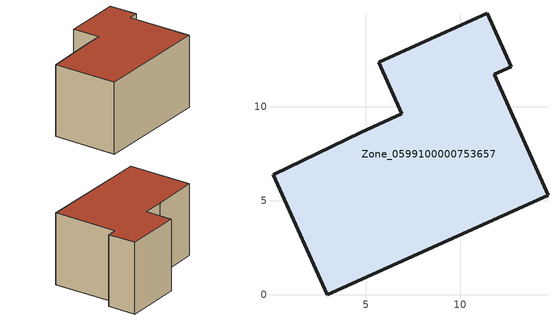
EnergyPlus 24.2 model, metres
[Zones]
Zone_0599100000753657
 floor ground (C_G): 6.9,9.63 5.68,12.37 11.45,14.97 12.71,12.13 11.81,11.72 14.68,5.29 2.94,0 0.06,6.39 4.74,8.65 z0
 wall outside (C_F): 0.06,6.39 2.94,0 14.68,5.29 11.81,11.72 12.71,12.13 11.45,14.97 5.68,12.37 6.9,9.63 4.74,8.65 0.06,6.39 z0:7.82
 roof outside (C_R): 6.9,9.63 4.74,8.65 0.06,6.39 2.94,0 14.68,5.29 11.81,11.72 12.71,12.13 11.45,14.97 5.68,12.37 z7.82
[BUILDING]
Pand.0599100000753657: North Axis=0; Terrain=City; Loads Convergence Tolerance Value=0.04; Temperature Convergence Tolerance Value=0.4; Solar Distribution=FullExterior; Maximum Number of Warmup Days=25; Minimum Number of Warmup Days=1
[Site:Location]
Rotterdam.The.Hague.AP_ZH_NLD Design_Conditions: Latitude=51.96; Longitude=4.45; Time Zone=1; Elevation=-4.5
[SITE:GROUNDTEMPERATURE:BUILDINGSURFACE]
18, 18, 18, 18, 18, 18, 18, 18, 18, 18, 18, 18
[MATERIAL] Thermal Absorptance=0.9; Solar Absorptance=0.7; Visible Absorptance=0.7
Name | Roughness | Thickness | Conductivity | Density | Specific Heat
G.D.2006-2014 | MediumSmooth | 0.15 | 0.06 | 540 | 1210
F.D.2006-2014 | Rough | 0.3 | 0.12 | 1920 | 840
R.D.2006-2014 | MediumRough | 0.2 | 0.08 | 1500 | 1000
[CONSTRUCTION]
C_G: G.D.2006-2014
C_F: F.D.2006-2014
C_R: R.D.2006-2014
[ZONE]
Zone_0599100000753657: Type=1; Multiplier=1; Ceiling Height=Autocalculate; Volume=Autocalculate; Floor Area=autocalculate; Part of Total Floor Area=Yes
[ZONEINFILTRATION:DESIGNFLOWRATE]
Infil_Zone_0599100000753657: Zone or ZoneList or Space or SpaceList=Zone_0599100000753657; Schedule=AlwaysOn; Design Flow Rate Calculation Method=Flow/Area; Flow Rate per Floor Area=0.0021; Constant Term Coefficient=1; Temperature Term Coefficient=0; Velocity Term Coefficient=0; Velocity Squared Term Coefficient=0
[HVACTEMPLATE:ZONE:IDEALLOADSAIRSYSTEM]
Zone_0599100000753657: Maximum Heating Supply Air Temperature=50; Minimum Cooling Supply Air Temperature=13; Maximum Heating Supply Air Humidity Ratio=0.0156; Minimum Cooling Supply Air Humidity Ratio=0.0077; Heating Limit=NoLimit; Cooling Limit=NoLimit; Dehumidification Control Type=ConstantSensibleHeatRatio; Cooling Sensible Heat Ratio=0.7; Dehumidification Setpoint=60; Humidification Control Type=None; Humidification Setpoint=30; Outdoor Air Method=None; Outdoor Air Flow Rate per Person=0.00944; Outdoor Air Flow Rate per Zone Floor Area=0; Outdoor Air Flow Rate per Zone=0; Demand Controlled Ventilation Type=None; Outdoor Air Economizer Type=NoEconomizer; Heat Recovery Type=None; Sensible Heat Recovery Effectiveness=0.7; Latent Heat Recovery Effectiveness=0.65
[ZONECONTROL:THERMOSTAT]
ThermostatControl_Zone_0599100000753657: Zone or ZoneList=Zone_0599100000753657; Control Type Schedule=DualSetpointControlType; Control 1=Thermostat_Zone_0599100000753657; Temperature Difference Between Cutout And Setpoint=0
[THERMOSTATSETPOINT:DUALSETPOINT]
Thermostat_Zone_0599100000753657: Heating Setpoint Temperature Schedule=HeatingSetpoint_Zone_0599100000753657; Cooling Setpoint Temperature Schedule=CoolingSetpoint_Zone_0599100000753657
[SCHEDULE:COMPACT]
HeatingSetpoint_Zone_0599100000753657: Through: 12/31, For: AllDays, Until: 24:00, 21
CoolingSetpoint_Zone_0599100000753657: Through: 12/31, For: AllDays, Until: 24:00, 24
DualSetpointControlType: Through: 12/31, For: AllDays, Until: 24:00, 4
AlwaysOn: Through: 12/31, For: AllDays, Until: 24:00, 1
